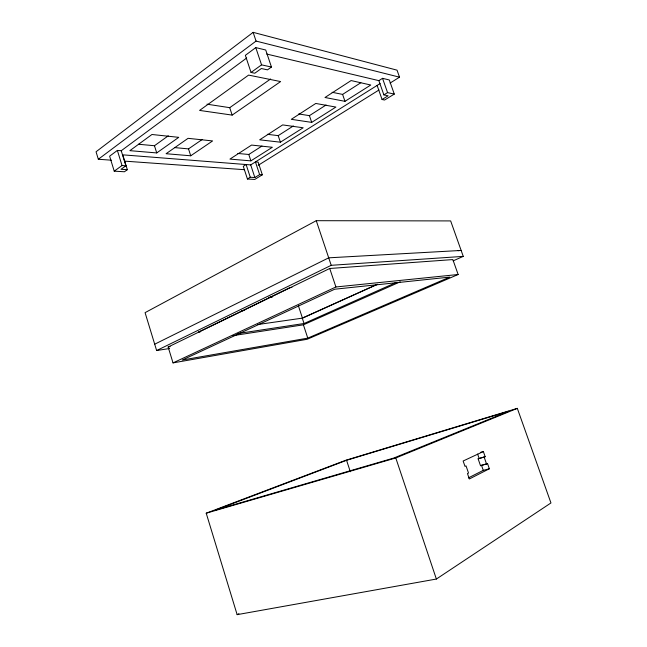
<?xml version="1.0" encoding="UTF-8"?>
<svg xmlns="http://www.w3.org/2000/svg" width="647" height="647" viewBox="0 0 647 647"><rect width="100%" height="100%" fill="white"/><g stroke="black" fill="none" stroke-linecap="round" stroke-linejoin="round"><path stroke-width="0.97" d="M390.109 83.051L399.531 77.179L397.032 70.159L253.131 32.35L96.047 151.77L98.328 159.259L111.421 160.189M98.328 159.259L256.058 41.076L399.531 77.179M246.701 57.995L121.24 150.743L117.374 150.419L109.626 156.178L114.22 171.164L124.434 171.762L127.346 169.692L122.76 154.835L250.712 164.904L380.121 83.536M255.775 47.595L245.35 55.343L251.044 72.448L254.805 73.224L261.339 68.533L267.502 69.852L271.457 67.037L265.723 50.005L255.775 47.595L261.558 64.862L271.457 67.037M114.22 171.164L122.024 165.527L125.89 165.786L121.24 150.743M251.044 72.448L261.558 64.862M125.89 165.786L120.989 169.304L127.346 169.692M138.515 144.249L154.463 145.729L168.285 135.813M156.728 152.927L178.75 137.342L151.948 134.495L129.861 150.662L156.728 152.927L154.463 145.729M206.975 104.183L229.717 107.669L270.64 78.974M232.152 115.101L280.62 81.571L248.602 75.101L199.591 110.419L232.152 115.101L229.717 107.669M174.69 147.605L188.52 148.891L202.252 139.445M190.719 155.79L212.604 140.933L188.067 138.329L166.077 153.719L190.719 155.79L188.52 148.891M436.369 579.041L550.953 502.954L517.317 408.362L345.579 460.332L206.215 513.2L237.134 614.65L436.369 579.041L395.786 457.963L517.317 408.362M237.789 153.46L248.788 154.479L261.962 146.044M267.332 134.301L278.202 135.644L293.342 125.947M298.704 113.945L309.42 115.651L326.056 105M332.089 92.286L342.595 94.405L360.832 82.727M250.882 160.86L272.355 147.281L251.57 145.074L229.928 159.097L250.882 160.86L248.788 154.479M280.394 142.194L303.168 127.782L282.674 124.911L259.673 139.817L280.394 142.194L278.202 135.644M311.7 122.388L335.906 107.07L315.785 103.455L291.296 119.323L311.7 122.388L309.42 115.651M344.988 101.328L370.763 85.016L351.103 80.56L324.98 97.495L344.988 101.328L342.595 94.405M266.685 54.041L378.867 80.64L382.523 78.327L389.292 79.969L394.29 94.09L384.585 100.026L382.062 99.501L377.112 85.428M258.193 165.317L378.972 89.998M250.276 177.254L246.111 164.54L243.288 166.328L247.437 179.009L250.276 177.254L254.853 177.537L259.617 174.617L262.334 174.795L258.169 162.154L255.444 161.928L259.617 174.617M378.867 80.64L383.881 94.874L387.561 92.61L394.29 94.09M382.062 99.501L388.119 95.788L383.881 94.874M262.334 174.795L254.74 179.437L247.437 179.009M453.135 260.862L463.26 256.382L450.652 220.918L316.262 220.692L145.082 312.647L156.631 350.545L169.587 348.498M237.134 614.65L238.921 613.704M489.358 468.768L469.334 478.966L467.474 473.564L468.517 473.046L466.042 465.88L464.999 466.382L463.139 461.004L483.358 451.549L485.153 456.701L478.125 458.812L480.511 465.686L487.555 463.592L489.358 468.768L483.269 470.353L468.363 477.898M154.698 344.196L328.708 257.829L461.149 250.446L458.133 250.68M480.511 465.686L487.555 463.592M156.631 350.545L331.215 265.31L463.26 256.382M168.147 347.002L329.727 268.489L452.851 259.576L458.133 274.506L307.147 339.271L173.024 362.886L168.147 347.002L170.145 346.695M478.125 458.812L485.153 456.701M173.024 362.886L335.914 286.977L458.133 274.506M376.78 284.543L302.278 318.154L304.033 323.508L396.255 282.44M257.466 324.576L302.448 318.13L377.492 284.276M232.928 335.647L303.411 324.826L400.234 281.809M307.778 338.122L449.77 277.094L334.677 289.225L182.219 360.031L307.778 338.122L303.411 324.826M346.566 460.292L215.58 510.046L393.716 458.06L508.882 411.201L346.566 460.292L350.326 471.744M206.215 513.2L395.786 457.963M480.77 452.261L483.358 451.549M237.425 333.609L304.033 323.508M200.433 331.798L198.548 332.065L289.921 287.648L291.926 287.454M241.711 310.803L244.72 310.439M268.505 297.394L272.5 296.965M124.523 161.127L244.437 169.692M382.523 78.327L387.561 92.61M484.182 457.17L486.584 464.077M477.615 454.065L479.095 458.343M481.481 465.201L483.269 470.353M253.131 32.35L256.058 41.076M316.262 220.692L331.215 265.31M329.727 268.489L335.914 286.977M298.429 305.877L302.448 318.13M250.712 164.904L254.853 177.537M117.374 150.419L122.024 165.527"/></g></svg>
